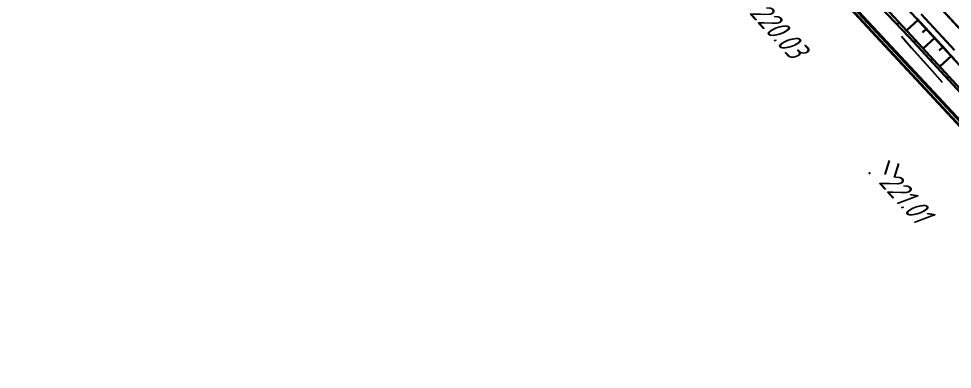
# Model space of a CAD drawing. Header units: millimetres. Extents: x -698 to 8131, y -704 to 4503.
# Drawn here: x 264.9 to 416.8, y 3919.1 to 3976.2 of the extents above; entities that cross this region are included whole.
import ezdxf

# ---------------------------------------------------------------- set-up
doc = ezdxf.new("R2010")
doc.units = ezdxf.units.MM
doc.linetypes.add('CONTI', pattern=[0])
doc.linetypes.add('DASHED', pattern=[0.75, 0.5, -0.25])
for name, color, linetype, lineweight in [('10', 1, 'Continuous', 35), ('КОПИЯ_ОСЬ_13_ОТКОСЫ', 7, 'Continuous', 30), ('КОПИЯ_ОСЬ_ГРАНИЦЫ_ПОЛОС', 7, 'Continuous', 30), ('ОСЬ_ВЕРХ_ПОКРЫТИЯ_ГРАНИЦЫ_ПОЛОС', 7, 'Continuous', 30), ('ОСЬ_ВЕРХ_ПОКРЫТИЯ_ОСЬ', 1, 'Continuous', 30)]:
    doc.layers.add(name, color=color, linetype=linetype, lineweight=lineweight)
for name, color, linetype in [('_Ростелеком', 6, 'Continuous'), ('PI_OTDEFAULT', 172, 'CONTI'), ('PI_TTDEFAULT', 5, 'CONTI'), ('SIT_LDEFAULT', 7, 'CONTI'), ('ZAPSKDEFAULT', 7, 'CONTI'), ('разметка', 7, 'Continuous')]:
    doc.layers.add(name, color=color, linetype=linetype)
doc.styles.add('eskd', font='isocpeui.ttf', dxfattribs={"width": 1.2})
doc.styles.add('STYLE1', font='isocpeui.ttf', dxfattribs={"width": 0.9})
doc.linetypes.add('кабель_связи_проект.', pattern='A,10,-1,["/",STYLE1,S=3,R=0,X=0,Y=-1.5],-4.1', length=15.1)

# ---------------------------------------------------------------- blocks, each defined once
blk = doc.blocks.new('BL_2011')
at = {"color": 0}
for p, q in [((0, 0), (0, 2.4)), ((1.6, 0), (1.6, 2.4))]:
    blk.add_line(p, q, dxfattribs=at)

msp = doc.modelspace()

# ---------------------------------------------------------------- linework, layer by layer
at = {"layer": '10'}
msp.add_lwpolyline([(1204.68, 3699.25), (843.89, 3696), (818.68, 3696.29), (766.84, 3701.94), (759.3, 3702.76), (700.41, 3725.32), (697.87, 3716.5), (691.35, 3720.61), (693.15, 3726.02), (659.73, 3743.87), (611.84, 3774.09), (572.89, 3805.78), (475.06, 3897.43), (475.06, 3897.43), (404.44, 3973.4), (367.35, 4013.49), (340.46, 4035.04), (337.92, 4029.37), (334.33, 4032.02)], dxfattribs=at)
at = {"layer": '_Ростелеком', "linetype": 'кабель_связи_проект.', "lineweight": 40, "ltscale": 0.25}
msp.add_lwpolyline([(163.05, 4060.66), (287.87, 4054.42), (308.73, 4049.88), (337.18, 4036.76), (340.46, 4035.04), (367.51, 4013.89), (457.66, 3917.12), (498.43, 3875.83), (540.41, 3836.5), (573.21, 3806.03), (611.82, 3774.85), (637.72, 3757.76), (659.73, 3743.87), (682.68, 3731.62), (700.41, 3725.32), (726.47, 3715.34), (759.55, 3704.13), (813.94, 3697.44), (915.73, 3700.47), (1014.1, 3704.57), (1106.89, 3707.17), (1139.32, 3707.38), (1173.44, 3705.05)], dxfattribs=at)
at = {"layer": 'PI_TTDEFAULT', "color": 5}
msp.add_point((403.38, 3951.08, 221.01), dxfattribs=at)
at = {"layer": 'SIT_LDEFAULT', "color": 7}
for p, q in [((408.56, 3973.41), (410.22, 3971.51)), ((410.23, 3971.51), (413.56, 3967.72)), ((413.56, 3967.72), (415.17, 3965.91))]:
    msp.add_line(p, q, dxfattribs=at)
at = {"layer": 'КОПИЯ_ОСЬ_13_ОТКОСЫ'}
for points in [[(369.01, 4015.63), (369.74, 4015), (372.26, 4012.7), (374.93, 4010.19), (377.58, 4007.65), (380.18, 4005.1), (382.76, 4002.53), (384.56, 4000.7), (386.64, 3998.58), (389.41, 3995.72), (392.86, 3992.13), (394.24, 3990.68), (401.04, 3983.35), (410.14, 3973.51), (423.66, 3958.78)], [(369.01, 4015.63), (369.74, 4014.99), (370.45, 4014.33), (371.15, 4013.66), (373.56, 4011.23), (377.66, 4007.04), (379.37, 4005.29), (380.06, 4004.58), (381.43, 4003.17), (382.11, 4002.46), (384.17, 4000.33), (384.85, 3999.61), (386.91, 3997.47), (387.59, 3996.74), (389.64, 3994.58), (391.69, 3992.41), (393.75, 3990.23), (396.06, 3987.74), (400.61, 3982.95), (409.81, 3973.21), (423.39, 3958.53)], [(396.17, 3992.46), (450.63, 3933.29)], [(401.04, 3983.35), (410.14, 3973.51), (423.66, 3958.78)], [(411.28, 3976.04), (409.4, 3974.31)], [(407.84, 3975.29), (408.19, 3975.62)], [(412.64, 3974.57), (412.01, 3973.99)], [(409.21, 3973.84), (409.33, 3973.95)], [(413.99, 3973.1), (412.11, 3971.37)], [(410.58, 3972.38), (410.9, 3972.68)], [(415.35, 3971.63), (414.72, 3971.05)], [(411.93, 3970.91), (412.04, 3971.01)], [(416.7, 3970.16), (414.81, 3968.42)], [(413.29, 3969.44), (413.61, 3969.73)], [(414.65, 3967.97), (414.76, 3968.07)], [(416.01, 3966.5), (416.31, 3966.78)]]:
    msp.add_lwpolyline(points, dxfattribs=at)
at = {"layer": 'КОПИЯ_ОСЬ_ГРАНИЦЫ_ПОЛОС'}
msp.add_lwpolyline([(411.06, 3976.28), (411.74, 3975.55), (412.41, 3974.81), (413.09, 3974.08), (413.77, 3973.34), (414.44, 3972.61), (415.12, 3971.87), (415.8, 3971.14), (416.47, 3970.4), (417.15, 3969.67)], dxfattribs=at)
at = {"layer": 'ОСЬ_ВЕРХ_ПОКРЫТИЯ_ГРАНИЦЫ_ПОЛОС', "linetype": 'Continuous', "lineweight": 30}
for points in [[(417.15, 3969.67), (416.47, 3970.4), (415.8, 3971.14), (415.12, 3971.87), (414.44, 3972.61), (413.77, 3973.34), (413.09, 3974.08), (412.41, 3974.81), (411.74, 3975.55), (411.06, 3976.28)], [(417.21, 3971.08), (416.53, 3971.81), (415.86, 3972.55), (415.18, 3973.28), (414.5, 3974.02), (413.83, 3974.76), (413.15, 3975.49), (412.47, 3976.23), (411.8, 3976.96)]]:
    msp.add_lwpolyline(points, dxfattribs=at)
at = {"layer": 'ОСЬ_ВЕРХ_ПОКРЫТИЯ_ОСЬ'}
msp.add_lwpolyline([(399.1, 3995.19), (443.44, 3947.01)], dxfattribs=at)
at = {"layer": 'разметка', "linetype": 'DASHED', "lineweight": 30, "ltscale": 14}
msp.add_lwpolyline([(399.1, 3995.19), (466.86, 3921.65)], dxfattribs=at)

# ---------------------------------------------------------------- block references
at = {"layer": 'ZAPSKDEFAULT', "color": 7, "rotation": 342.9999999999999}
msp.add_blockref('BL_2011', (405.93, 3950.83), dxfattribs=at)

# ---------------------------------------------------------------- texts
at = {"layer": 'PI_OTDEFAULT', "color": 172, "style": 'eskd', "oblique": 10, "width": 0.8}
for s, p in [('220.03', (383.66, 3977.17)), ('221.01', (404.71, 3949.59))]:
    msp.add_text(s, height=3.5, rotation=312, dxfattribs=at).set_placement(p)

doc.saveas('drawing.dxf')
